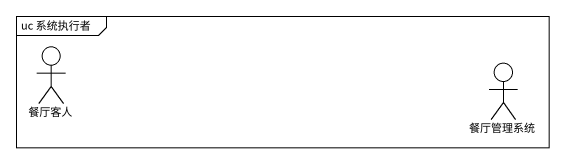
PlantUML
@startuml
mainframe uc 系统执行者
actor 餐厅客人
actor 餐厅管理系统
@enduml
